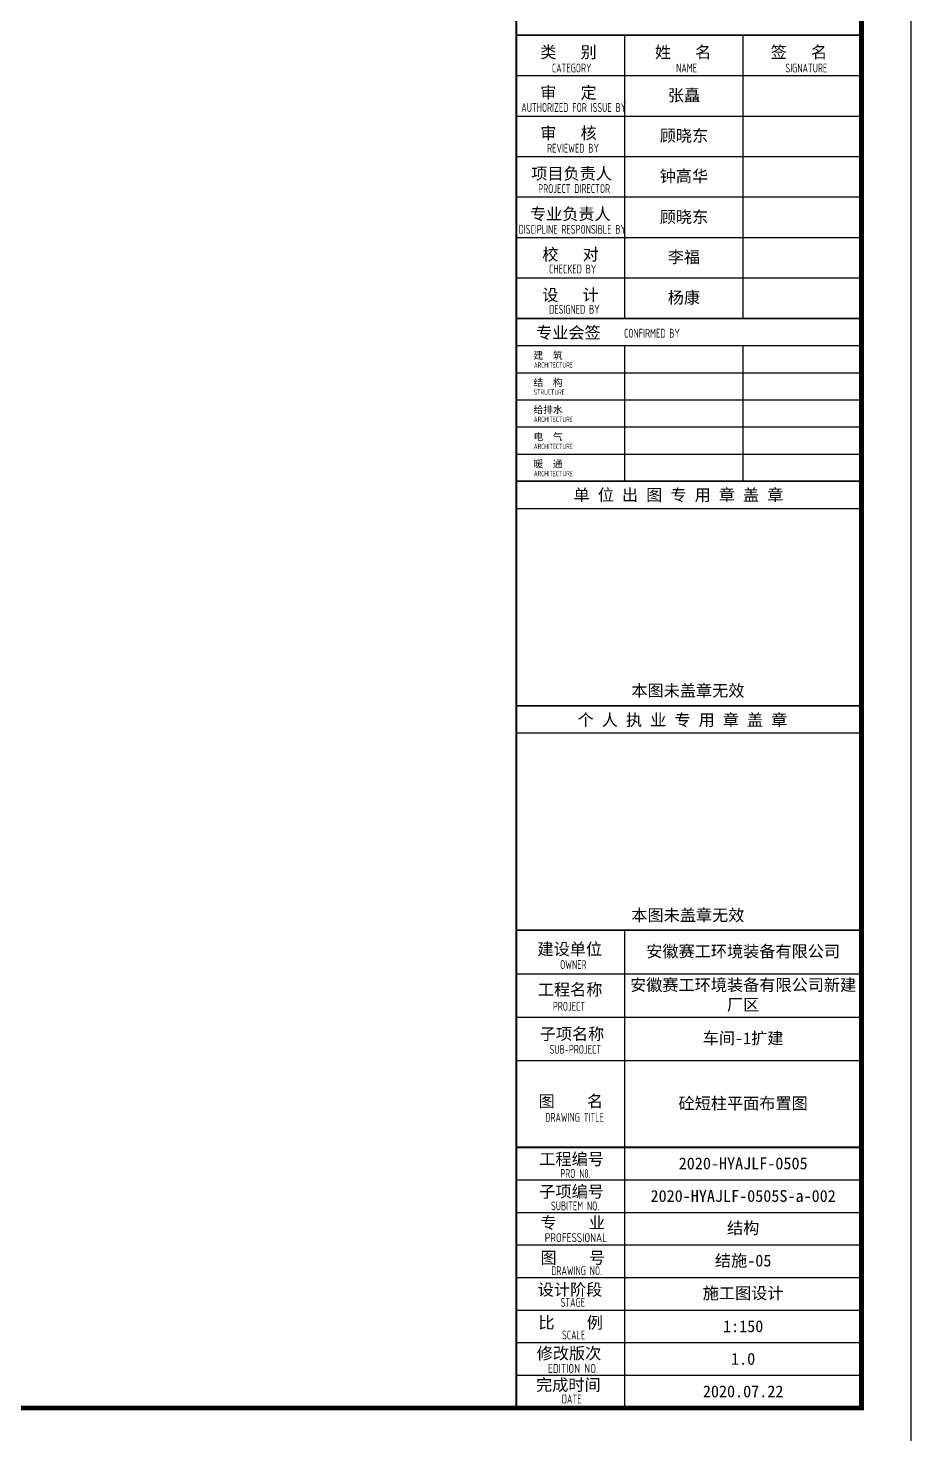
# Model space of a CAD drawing. Extents: x 2303022 to 2899168, y 17226141 to 18257813.
# Drawn here: x 2503007 to 2529847, y 17958872 to 18001603 of the extents above; entities that cross this region are included whole.
import ezdxf

# ---------------------------------------------------------------- set-up
doc = ezdxf.new("R2010")
doc.units = 0
doc.header["$LTSCALE"] = 1000
doc.header["$MEASUREMENT"] = 0
for name, color, linetype in [('3T_WOOD', 21, 'Continuous'), ('PUB_TITLE', 4, 'Continuous'), ('TK', 4, 'Continuous')]:
    doc.layers.add(name, color=color, linetype=linetype)
doc.styles.add('TSSD_REIN', font='tssdeng.shx', dxfattribs={"width": 0.7, "bigfont": 'tssdchn.shx'})
doc.styles.add('图签宋体', font='', dxfattribs={"height": 300})
doc.styles.get('图签宋体').set_extended_font_data('NSimSun')

# ---------------------------------------------------------------- blocks, each defined once
blk = doc.blocks.new('GeYuanFrame_05228810', base_point=(20.09, 4.53))
at = {"layer": 'PUB_TITLE'}
for points in [[(1013.09, 235.33), (1013.09, 292.73)], [(1037.09, 235.33), (1037.09, 292.73)], [(1013.09, 202.33), (1013.09, 229.83)], [(1037.09, 202.33), (1037.09, 229.83)], [(1013.09, 14.53), (1013.09, 111.33)]]:
    blk.add_lwpolyline(points, dxfattribs=at)
at = {"layer": 'TK'}
for p, q in [((991.09, 284.53), (1061.09, 284.53)), ((991.09, 276.33), (1061.09, 276.33)), ((991.09, 268.13), (1061.09, 268.13)), ((991.09, 259.93), (1061.09, 259.93)), ((991.09, 251.73), (1061.09, 251.73)), ((991.09, 243.53), (1061.09, 243.53)), ((991.09, 235.33), (1061.09, 235.33)), ((991.09, 235.33), (1061.09, 235.33)), ((991.09, 102.53), (1061.09, 102.53)), ((991.09, 93.73), (1061.09, 93.73)), ((991.09, 84.93), (1013.09, 84.93)), ((991.09, 84.93), (1061.09, 84.93)), ((991.09, 67.37), (1061.09, 67.37)), ((991.09, 67.33), (1061.09, 67.33)), ((991.09, 60.77), (1061.09, 60.77)), ((991.09, 54.17), (1061.09, 54.17)), ((991.09, 47.57), (1061.09, 47.57)), ((991.09, 40.97), (1061.09, 40.97)), ((991.09, 34.37), (1061.09, 34.37)), ((991.09, 27.77), (1061.09, 27.77)), ((991.09, 21.17), (1061.09, 21.17)), ((991.09, 14.53), (1061.09, 14.53))]:
    blk.add_line(p, q, dxfattribs=at)
blk.add_lwpolyline([(20.09, 4.53), (20.09, 598.53), (1071.09, 598.53), (1071.09, 4.53)], close=True, dxfattribs=at)
at = {"layer": 'TK', "const_width": 1}
blk.add_lwpolyline([(45.09, 588.53), (1061.09, 588.53), (1061.09, 14.53), (45.09, 14.53)], close=True, dxfattribs=at)
at = {"layer": 'TK'}
for points, const_width in [([(991.09, 588.53), (991.09, 14.53)], 0.4), ([(991.09, 292.73), (1061.09, 292.73)], 0.35), ([(991.09, 292.73), (1061.09, 292.73)], 0.35), ([(991.09, 235.33), (1061.09, 235.33)], 0.35), ([(991.09, 202.33), (1061.09, 202.33)], 0.35), ([(991.09, 156.83), (1061.09, 156.83)], 0.35), ([(991.09, 111.33), (1061.09, 111.33)], 0.35), ([(991.09, 67.37), (1061.09, 67.37)], 0.35)]:
    blk.add_lwpolyline(points, dxfattribs=dict(at, const_width=const_width))
for points in [[(991.09, 292.73), (1061.09, 292.73)], [(991.09, 235.33), (1061.09, 235.33)], [(991.09, 229.83), (1061.09, 229.83)], [(991.09, 224.33), (1061.09, 224.33)], [(991.09, 218.83), (1061.09, 218.83)], [(991.09, 213.33), (1061.09, 213.33)], [(991.09, 207.83), (1061.09, 207.83)], [(991.09, 202.33), (1061.09, 202.33)], [(991.09, 196.83), (1061.09, 196.83)], [(991.09, 151.33), (1061.09, 151.33)]]:
    blk.add_lwpolyline(points, dxfattribs=at)
at = {"layer": 'TK', "style": '图签宋体'}
for s, height, p in [('类   别', 2.4, (995.97, 288.09)), ('姓   名', 2.4, (1019.2, 288.09)), ('签   名', 2.4, (1042.68, 288.09)), ('审   定', 2.4, (995.97, 279.89)), ('审   核', 2.4, (995.97, 271.69)), ('项目负责人', 2.4, (994.13, 263.49)), ('专业负责人', 2.4, (993.89, 255.29)), ('校   对', 2.4, (996.38, 247.09)), ('设   计', 2.4, (996.36, 238.89)), ('专业会签', 2.4, (995.12, 231.24)), ('建  筑', 1.44, (994.61, 227.11)), ('结  构', 1.44, (994.61, 221.61)), ('给排水', 1.44, (994.61, 216.11)), ('电  气', 1.44, (994.61, 210.61)), ('暖  通', 1.44, (994.61, 205.11)), ('单 位 出 图 专 用 章 盖 章', 2.4, (1002.72, 198.35)), ('本图未盖章无效', 2.4, (1014.43, 158.7)), ('个 人 执 业 专 用 章 盖 章', 2.4, (1003.52, 152.77)), ('本图未盖章无效', 2.4, (1014.43, 113.2)), ('建设单位', 2.4, (995.39, 106.33)), ('工程名称', 2.4, (995.47, 98.12)), ('子项名称', 2.4, (995.85, 89.14)), ('图    名', 2.4, (995.63, 75.5)), ('工程编号', 2.4, (995.77, 63.77)), ('子项编号', 2.4, (995.77, 57.19)), ('专    业', 2.4, (996.01, 50.88)), ('图    号', 2.4, (996.02, 43.77)), ('设计阶段', 2.4, (995.45, 37.32)), ('比    例', 2.4, (995.59, 30.63)), ('修改版次', 2.4, (995.24, 24.41)), ('完成时间', 2.4, (995.11, 18.02))]:
    blk.add_text(s, height=height, dxfattribs=at).set_placement(p)
at = {"layer": 'TK', "style": 'TSSD_REIN'}
for s, height, width, p in [('CATEGORY', 1.8, 0.7, (998.32, 285.17)), ('NAME', 1.8, 0.7, (1023.51, 285.17)), ('SIGNATURE', 1.8, 0.7, (1045.66, 285.17)), ('AUTHORIZED FOR ISSUE BY', 1.8, 0.7, (992.12, 277.17)), ('REVIEWED BY', 1.8, 0.7, (997.36, 268.91)), ('PROJECT DIRECTOR', 1.8, 0.7, (995.55, 260.74)), ('DISCIPLINE RESPONSIBLE BY', 1.8, 0.7, (991.57, 252.48)), ('CHECKED BY', 1.8, 0.7, (997.75, 244.44)), ('DESIGNED BY', 1.8, 0.7, (997.76, 236.27)), ('CONFIRMED BY', 1.8, 0.7, (1012.94, 231.42)), ('ARCHITECTURE', 1.08, 0.7, (994.65, 225.34)), ('STRUCTURE', 1.08, 0.7, (994.65, 219.84)), ('ARCHITECTURE', 1.08, 0.7, (994.65, 214.34)), ('ARCHITECTURE', 1.08, 0.7, (994.65, 208.84)), ('ARCHITECTURE', 1.08, 0.7, (994.65, 203.34)), ('OWNER', 1.8, 0.7, (999.98, 103.48)), ('PROJECT', 1.8, 0.7, (998.52, 95.02)), ('SUB-PROJECT', 1.8, 0.7, (997.86, 86.3)), ('DRAWING TITLE', 1.8, 0.7, (996.97, 72.53)), ('PRO N0.', 1.8, 0.7, (1000.01, 61.15)), ('SUBITEM NO.', 1.8, 0.7, (998.15, 54.58)), ('PROFESSIONAL', 1.8, 0.8, (996.88, 48.15)), ('DRAWING NO.', 1.8, 0.7, (998.19, 41.45)), ('STAGE', 1.8, 0.7, (1000.09, 35.03)), ('SCALE', 1.8, 0.7, (1000.38, 28.42)), ('EDITION NO.', 1.8, 0.8, (997.53, 21.64)), ('DATE', 1.8, 0.7, (1000.33, 15.45))]:
    blk.add_text(s, height=height, dxfattribs=dict(at, width=width)).set_placement(p)
at = {"layer": 'TK', "char_height": 2.4, "attachment_point": 5, "style": '图签宋体'}
for s, insert, width in [('张矗', (1025.09, 280.4), 24), ('顾晓东', (1025.09, 272.23), 24), ('钟高华', (1025.09, 264.03), 24), ('顾晓东', (1025.09, 255.76), 24), ('李福', (1025.09, 247.63), 24), ('杨康', (1025.09, 239.43), 24), ('安徽赛工环境装备有限公司', (1037.09, 106.93), 48), ('安徽赛工环境装备有限公司新建厂区', (1037.09, 98.13), 48), ('车间-1扩建', (1037.09, 89.33), 48), ('砼短柱平面布置图', (1037.09, 76.13), 48), ('2020-HYAJLF-0505', (1037.09, 64.07), 48), ('2020-HYAJLF-0505S-a-002', (1037.09, 57.47), 48), ('结构', (1037.09, 50.87), 48), ('结施-05', (1037.09, 44.27), 48), ('施工图设计', (1037.09, 37.67), 48), ('1:150', (1037.09, 31.07), 48), ('1.0', (1037.09, 24.47), 48), ('2020.07.22', (1037.09, 17.88), 48)]:
    blk.add_mtext(s, dxfattribs=dict(at, insert=insert, width=width))

msp = doc.modelspace()

# ---------------------------------------------------------------- block references
at = {"layer": '3T_WOOD', "xscale": 150, "yscale": 150, "zscale": 150}
msp.add_blockref('GeYuanFrame_05228810', (2372197.2, 17958159.9), dxfattribs=at)

doc.saveas('drawing.dxf')
